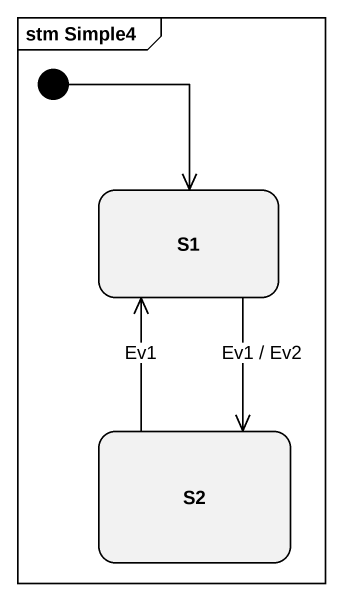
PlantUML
@startuml
mainframe stm Simple4
hide empty description
state S1
state S2
[*] --> S1
S1 --> S2 : Ev1 / Ev2
S2 -up-> S1 : Ev1
@enduml
